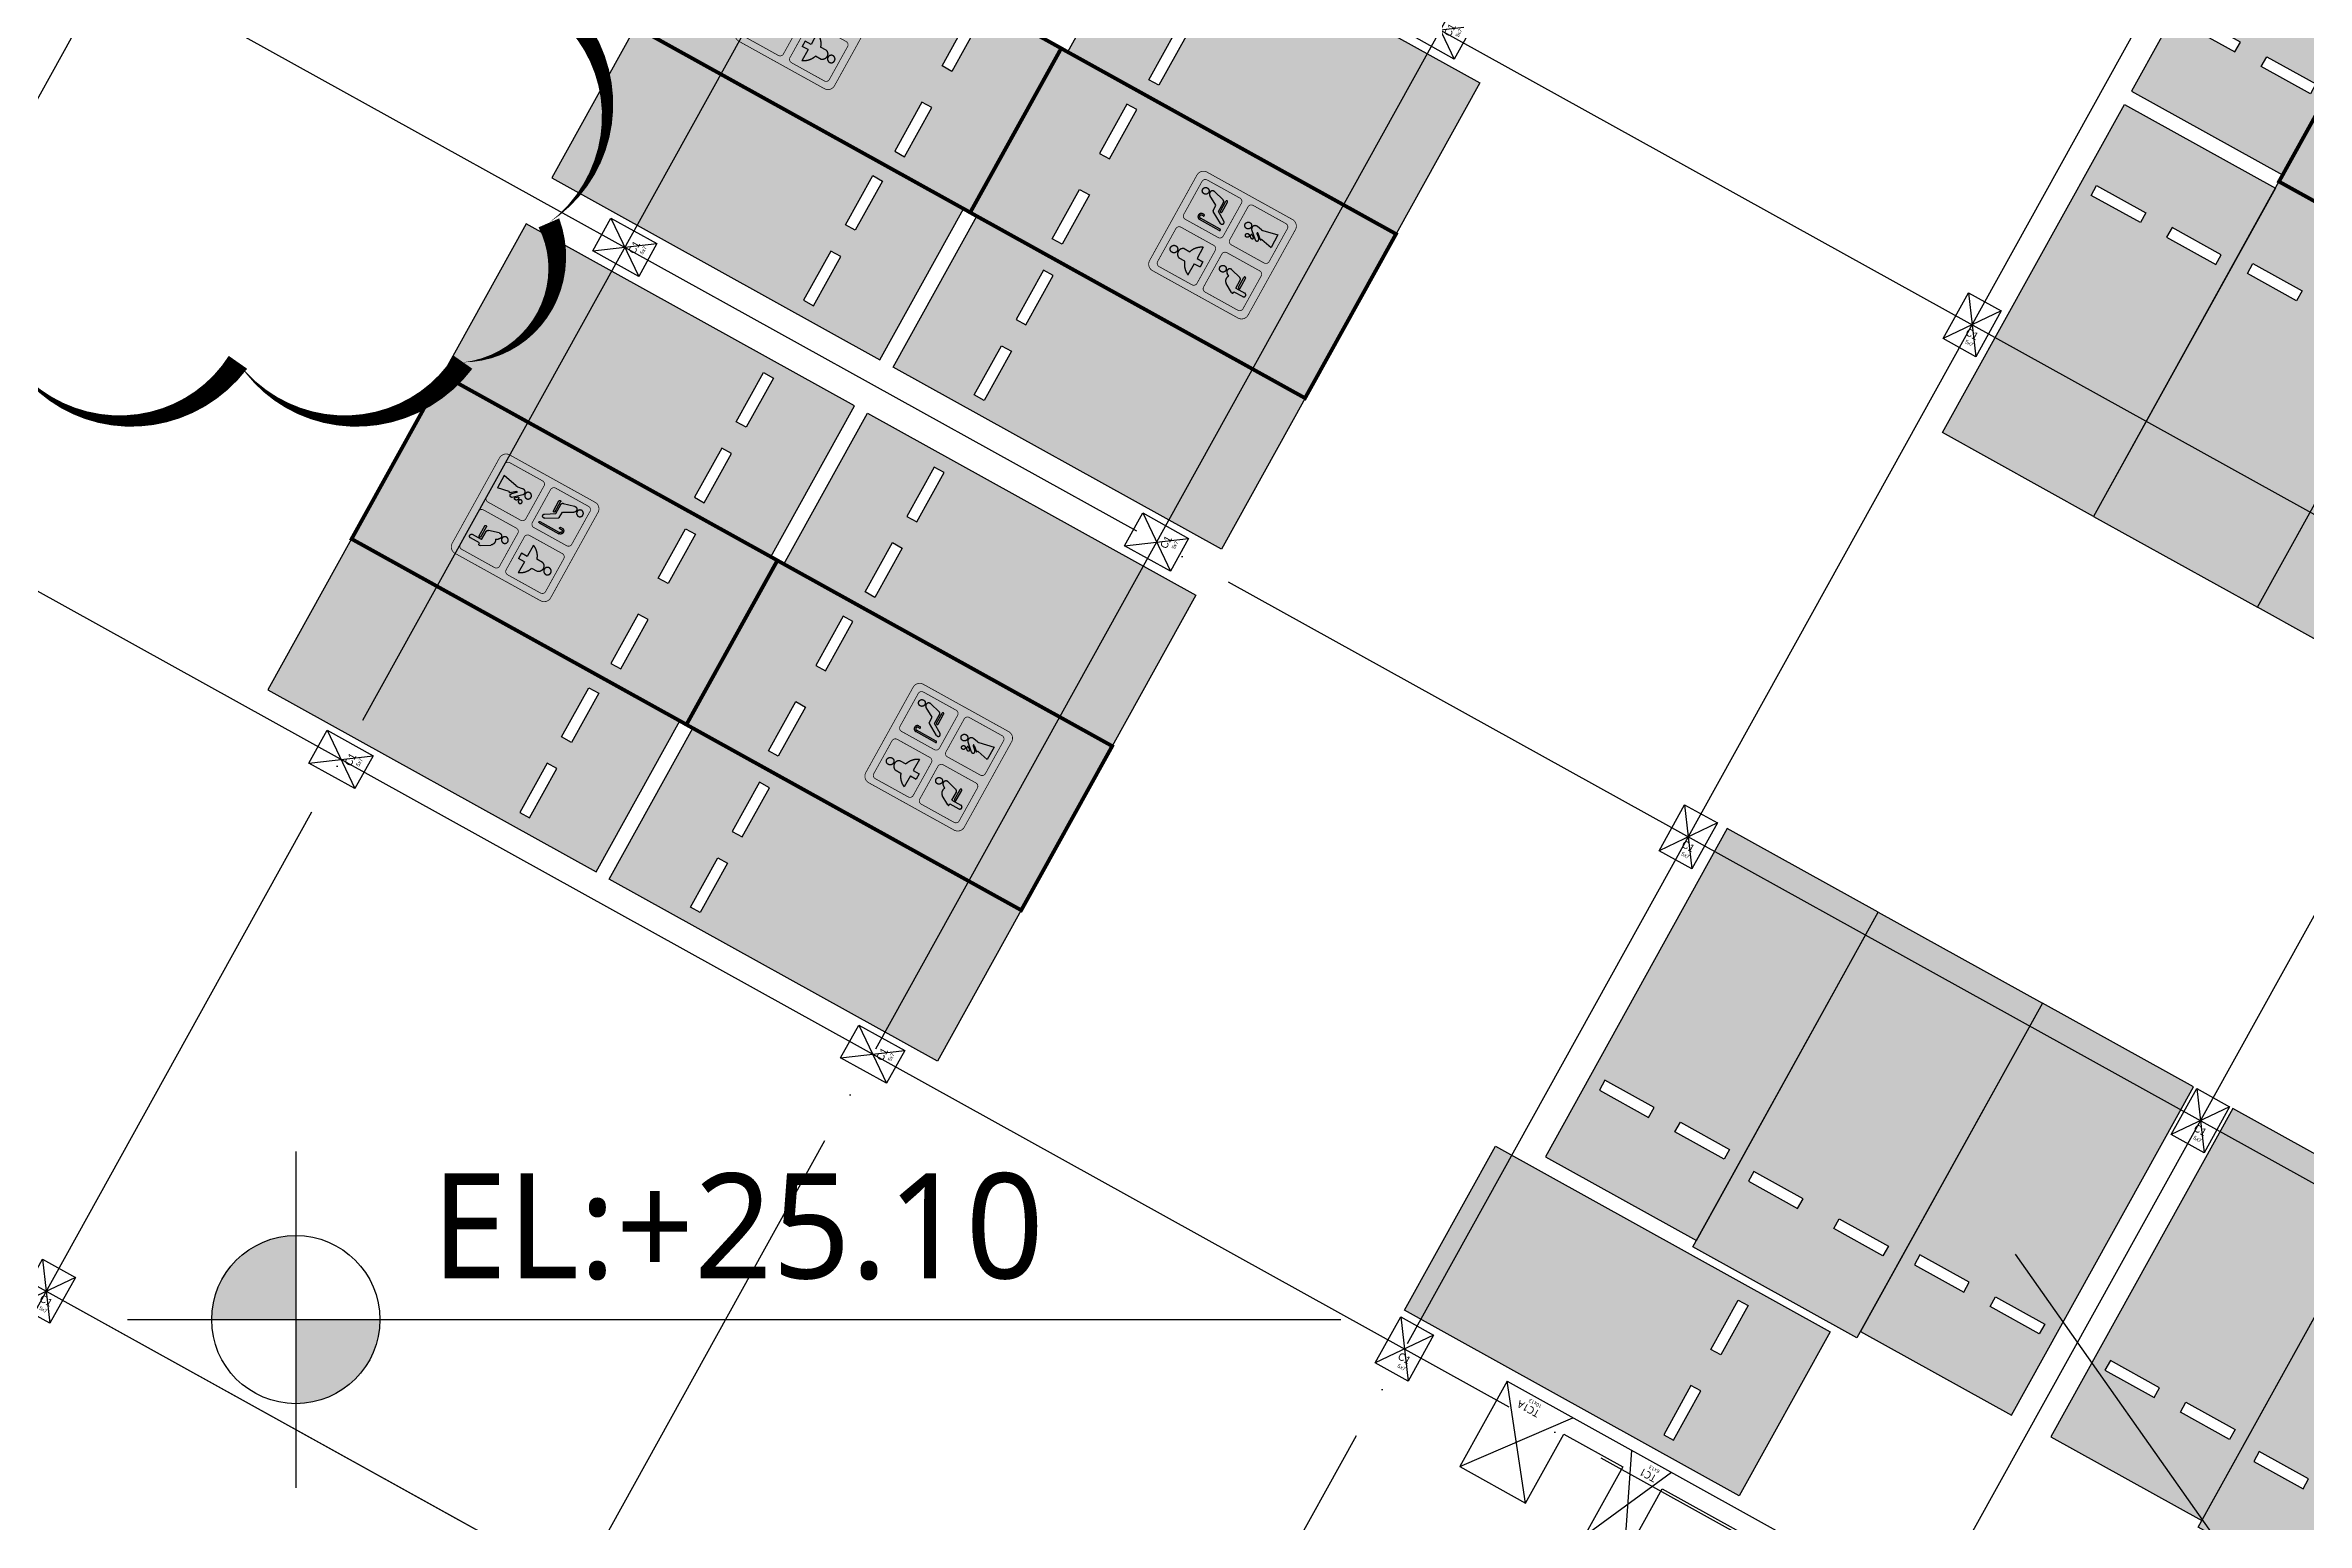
# Model space of a CAD drawing. Header units: millimetres. Extents: x -21000 to 567700, y 435000 to 850800.
# Drawn here: x 355402 to 385532, y 639728 to 659411 of the extents above; entities that cross this region are included whole.
import ezdxf
from ezdxf.xclip import XClip

# ---------------------------------------------------------------- set-up
doc = ezdxf.new("R2010")
doc.units = ezdxf.units.MM
doc.header["$LTSCALE"] = 700
doc.header["$XCLIPFRAME"] = 2
doc.linetypes.add('AB_Pbase$0$CON-107-B2F$0$HIDDEN', pattern=[9.525, 6.35, -3.175])
doc.linetypes.add('AB_Pbase$0$주차장기둥$0$CEN', pattern=[62, 60, -1, 0, -1])
doc.layers.get('0').update_dxf_attribs({"color": 2})
doc.layers.get('Defpoints').update_dxf_attribs({"color": 171})
for name, color, linetype, plot in [('AB_Pbase$0$CON-107-B2F$0$DEF', 181, 'AB_Pbase$0$CON-107-B2F$0$HIDDEN', False), ('AB_Pbase$0$CON-107-B2F$0$DEFPOINT', 247, 'Continuous', False), ('AB_Pbase$0$CON-109-B2F$0$DEFPOINT', 247, 'Continuous', False), ('AB_Pbase$0$주차장기둥$0$DEFPOINT', 247, 'Continuous', False)]:
    doc.layers.add(name, color=color, linetype=linetype, plot=plot)
for name, color, linetype in [('AB_Pbase$0$WAL', 3, 'Continuous'), ('AB_Pbase$0$주차-sol', 254, 'Continuous'), ('AB_Pbase$0$주차-여행', 221, 'Continuous'), ('AB_Pbase$0$주차-일반', 9, 'Continuous'), ('AB_Pbase$0$주차-확장', 7, 'Continuous'), ('AB_Pbase$0$주차장기둥$0$CEN_P', 244, 'AB_Pbase$0$주차장기둥$0$CEN'), ('LEVEL', 3, 'Continuous')]:
    doc.layers.add(name, color=color, linetype=linetype)
doc.styles.add('AB_Pbase$0$CON-107-B2F$0$맑은고딕', font='malgun.ttf')
doc.styles.add('AB_Pbase$0$CON-109-B2F$0$맑은고딕', font='malgun.ttf')
doc.styles.add('AB_Pbase$0$주차장기둥$0$맑은 고딕', font='')
doc.styles.add('돋움', font='malgun.ttf')
doc.styles.get('AB_Pbase$0$주차장기둥$0$맑은 고딕').set_extended_font_data('Dotum')

# ---------------------------------------------------------------- blocks, each defined once
blk = doc.blocks.new('B')
at = {"layer": 'LEVEL'}
for p, q in [((-563, 2838), (-563, -362)), ((-2163, 1238), (9382, 1238))]:
    blk.add_line(p, q, dxfattribs=at)
blk.add_circle((-563, 1238), 800, dxfattribs=at)
for points in [[(-563, 438), (-563, 2038), (237, 1238), (-1363, 1238)], [(-1363, 1238), (-563, 2038), (-1350, 1379), (-702, 2025)], [(-1350, 1379), (-702, 2025), (-1315, 1515), (-836, 1989)], [(-1315, 1515), (-836, 1989), (-1251, 1647), (-966, 1928)], [(-1251, 1647), (-966, 1928), (-1177, 1752), (-1076, 1852)], [(-563, 438), (237, 1238), (-421, 450), (225, 1099)], [(-421, 450), (225, 1099), (-286, 486), (189, 964)], [(-286, 486), (189, 964), (-154, 549), (127, 835)], [(-154, 549), (127, 835), (-49, 623), (51, 724)]]:
    blk.add_solid(points, dxfattribs=at)
blk = doc.blocks.new('AB_Pbase$0$CON-107-B2F')
for p, q in [((-250, -2700), (-250, 250)), ((-250, 250), (9881, 250)), ((3230, 0), (5030, 0)), ((5030, 0), (5030, -1430)), ((5280, -1430), (5280, 0)), ((5280, 0), (9880, 0)), ((9880, 0), (9880, -2600)), ((0, -2650), (0, 0)), ((0, 0), (2980, 0)), ((2980, 0), (2980, -770)), ((3230, -720), (3230, 0)), ((2980, -770), (3030, -770)), ((3030, -770), (3230, -720)), ((5030, -1430), (5280, -1430)), ((2980, -2650), (2980, -1880)), ((2980, -1880), (3030, -1880)), ((3030, -1880), (3230, -1930)), ((3230, -1930), (3230, -2900)), ((-9970, -2700), (-9370, -2700)), ((-9970, -12950), (-9970, -2700)), ((-9370, -2700), (-9370, -2920)), ((-8250, -2920), (-8250, -2700)), ((-8250, -2700), (-7245, -2700)), ((-7245, -2700), (-7245, -2920)), ((-6425, -2920), (-6425, -2700)), ((-4560, -2700), (-6425, -2700)), ((-4560, -2700), (-4560, -2920)), ((-1070, -2920), (-1070, -2700)), ((-1070, -2700), (-250, -2700)), ((0, -2650), (2980, -2650)), ((5030, -2550), (5030, -2850)), ((5030, -2550), (5280, -2550)), ((5280, -2550), (5280, -2600)), ((9880, -2600), (5280, -2600)), ((-9370, -2920), (-9720, -2920)), ((-9720, -2920), (-9720, -11130)), ((-7245, -2920), (-8250, -2920)), ((-4560, -2920), (-6425, -2920)), ((-225, -2920), (-1070, -2920)), ((-225, -2920), (-225, -4915)), ((3230, -2900), (-5, -2900)), ((-5, -5220), (-5, -2900)), ((5030, -2850), (9885, -2850)), ((9885, -2850), (9885, -5220)), ((10105, -3150), (10105, -4915)), ((15430, -3150), (15430, -3900)), ((16230, -3900), (16230, -3150)), ((19850, -3150), (19850, -9770)), ((15430, -3900), (16230, -3900)), ((19600, -8570), (19600, -3900)), ((-5740, -4350), (-5960, -4350)), ((-5960, -4350), (-5960, -7360)), ((-5740, -7360), (-5740, -4350)), ((15840, -4350), (15620, -4350)), ((15620, -4350), (15620, -7360)), ((15840, -7360), (15840, -4350)), ((-2100, -5135), (-2100, -4915)), ((-2100, -4915), (-225, -4915)), ((11980, -4915), (10105, -4915)), ((11980, -5135), (11980, -4915)), ((-225, -5135), (-2100, -5135)), ((-225, -5470), (-225, -5135)), ((-5, -5220), (460, -5220)), ((460, -5220), (460, -5470)), ((2340, -5220), (1680, -5220)), ((1680, -5220), (1680, -5470)), ((2340, -5220), (2340, -5630)), ((9885, -5220), (7540, -5220)), ((7540, -5220), (7540, -5630)), ((10130, -5470), (10130, -5135)), ((10130, -5135), (11980, -5135)), ((-225, -5470), (460, -5470)), ((2090, -5470), (1680, -5470)), ((2090, -5470), (2090, -5880)), ((2340, -5630), (7540, -5630)), ((7790, -5880), (7790, -5470)), ((7790, -5470), (10130, -5470)), ((4830, -5880), (2090, -5880)), ((4830, -5880), (4830, -8790)), ((7790, -5880), (5050, -5880)), ((5050, -8790), (5050, -5880)), ((-5960, -7360), (-5740, -7360)), ((15620, -7360), (15840, -7360)), ((-5740, -8420), (-5960, -8420)), ((-5960, -8420), (-5960, -11130)), ((-5740, -11350), (-5740, -8420)), ((4830, -8790), (5050, -8790)), ((-8220, -11130), (-9720, -11130)), ((-8220, -11350), (-8220, -11130)), ((-6400, -11130), (-5960, -11130)), ((-6400, -11350), (-6400, -11130)), ((-9720, -11350), (-9720, -12730)), ((-9720, -11350), (-8220, -11350)), ((-5740, -11350), (-6400, -11350)), ((-9970, -12950), (-8220, -12950)), ((-8220, -12730), (-9720, -12730)), ((-8220, -12950), (-8220, -12730)), ((-6400, -12950), (-6400, -12730)), ((-6400, -12730), (-5300, -12730)), ((-5300, -12950), (-6400, -12950)), ((-5300, -12730), (-5300, -12950)), ((19850, -12730), (19850, -13930))]:
    blk.add_line(p, q)
blk.add_lwpolyline([(-3340, -2700), (-1990, -2700), (-1990, -2920), (-3340, -2920)], close=True)
for points in [[(11870, -3150), (11870, -3900), (12670, -3900), (12670, -3150)], [(19050, -3150), (19050, -3900), (19600, -3900)], [(-1780, -9770), (-980, -9770), (-980, -8570), (-1780, -8570), (-1780, -9770)], [(1990, -9770), (2790, -9770), (2790, -8570), (1990, -8570), (1990, -9770)], [(6090, -9770), (6690, -9770), (6690, -8570), (6090, -8570), (6090, -9770)], [(9290, -9770), (9890, -9770), (9890, -8570), (9290, -8570), (9290, -9770)], [(12490, -9770), (13090, -9770), (13090, -8570), (12490, -8570), (12490, -9770)], [(15620, -9770), (16220, -9770), (16220, -8570), (15620, -8570), (15620, -9770)], [(19600, -8570), (19050, -8570), (19050, -9770)], [(19050, -9770), (19850, -9770)], [(-1780, -13930), (-980, -13930), (-980, -12730), (-1780, -12730), (-1780, -13930)], [(1990, -13930), (2790, -13930), (2790, -12730), (1990, -12730), (1990, -13930)], [(6090, -13930), (6690, -13930), (6690, -12730), (6090, -12730), (6090, -13930)], [(9290, -13930), (9890, -13930), (9890, -12730), (9290, -12730), (9290, -13930)], [(12490, -13930), (13090, -13930), (13090, -12730), (12490, -12730), (12490, -13930)], [(15620, -13930), (16220, -13930), (16220, -12730), (15620, -12730), (15620, -13930)], [(19850, -12730), (19050, -12730), (19050, -13930)], [(19050, -13930), (19850, -13930)]]:
    blk.add_lwpolyline(points)
at = {"layer": 'AB_Pbase$0$CON-107-B2F$0$DEF'}
for p, q in [((10281, -2700), (10950, -2700)), ((10950, -2700), (10950, -2920)), ((15430, -2700), (19850, -2700)), ((15430, -2700), (15430, -3150)), ((19850, -2700), (19850, -3150)), ((10950, -2920), (10105, -2920)), ((10105, -2920), (10105, -3150)), ((16230, -2920), (19050, -2920)), ((16230, -3150), (16230, -2920))]:
    blk.add_line(p, q, dxfattribs=at)
for points in [[(9881, 250), (10130, 250), (10130, -2700), (10280, -2700)], [(12670, -3150), (12670, -2700), (11870, -2700), (11870, -3150)], [(19050, -2920), (19050, -3150)]]:
    blk.add_lwpolyline(points, dxfattribs=at)
at = {"layer": 'AB_Pbase$0$CON-107-B2F$0$DEFPOINT', "color": 190}
for p, q in [((11870, -2700), (12670, -3900)), ((12670, -2700), (11870, -3900)), ((15430, -2700), (16230, -3900)), ((16230, -2700), (15430, -3900)), ((19050, -2700), (19850, -3900)), ((19850, -2700), (19050, -3900)), ((8200, -5470), (8200, -5220)), ((9470, -5470), (9470, -5220)), ((-1780, -8570), (-980, -9770)), ((-980, -8570), (-1780, -9770)), ((1990, -8570), (2790, -9770)), ((2790, -8570), (1990, -9770)), ((6090, -8570), (6690, -9770)), ((6690, -8570), (6090, -9770)), ((9290, -8570), (9890, -9770)), ((9890, -8570), (9290, -9770)), ((12490, -8570), (13090, -9770)), ((13090, -8570), (12490, -9770)), ((15620, -8570), (16220, -9770)), ((16220, -8570), (15620, -9770)), ((19050, -8570), (19850, -9770)), ((19850, -8570), (19050, -9770)), ((-1780, -12730), (-980, -13930)), ((-980, -12730), (-1780, -13930)), ((1990, -12730), (2790, -13930)), ((2790, -12730), (1990, -13930)), ((6090, -12730), (6690, -13930)), ((6690, -12730), (6090, -13930)), ((9290, -12730), (9890, -13930)), ((9890, -12730), (9290, -13930)), ((12490, -12730), (13090, -13930)), ((13090, -12730), (12490, -13930)), ((15620, -12730), (16220, -13930)), ((16220, -12730), (15620, -13930)), ((19050, -12730), (19850, -13930)), ((19850, -12730), (19050, -13930))]:
    blk.add_line(p, q, dxfattribs=at)
at = {"layer": 'AB_Pbase$0$CON-107-B2F$0$DEFPOINT', "color": 6, "style": 'AB_Pbase$0$CON-107-B2F$0$맑은고딕'}
for s, height, p in [('8x12', 50, (11971, -3848)), ('PC1', 100, (11971, -3771)), ('8x12', 50, (15531, -3848)), ('PC1', 100, (15531, -3771)), ('8x12', 50, (19151, -3848)), ('PC1', 100, (19151, -3771)), ('TC2', 100, (-1505, -9641)), ('TC1A', 100, (2265, -9641)), ('TC1', 100, (6277, -9641)), ('TC1', 100, (9477, -9641)), ('TC1', 100, (12677, -9641)), ('TC1', 100, (15807, -9641)), ('TC2', 100, (19325, -9641)), ('8x12', 50, (-1479, -9718)), ('8x12', 50, (2291, -9718)), ('6x12', 50, (6292, -9718)), ('6x12', 50, (9492, -9718)), ('6x12', 50, (12692, -9718)), ('6x12', 50, (15822, -9718)), ('8x12', 50, (19351, -9718)), ('TC2', 100, (-1505, -13801)), ('8x12', 50, (-1479, -13878)), ('TC1A', 100, (2265, -13801)), ('8x12', 50, (2291, -13878)), ('TC1', 100, (6277, -13801)), ('6x12', 50, (6292, -13878)), ('TC1', 100, (9477, -13801)), ('6x12', 50, (9492, -13878)), ('TC1', 100, (12677, -13801)), ('6x12', 50, (12692, -13878)), ('TC1', 100, (15807, -13801)), ('6x12', 50, (15822, -13878)), ('TC2', 100, (19325, -13801)), ('6x12', 50, (19351, -13878)), ('8x12', 50, (19351, -13878))]:
    blk.add_text(s, height=height, rotation=360, dxfattribs=at).set_placement(p)
blk = doc.blocks.new('AB_Pbase$0$CON-107-B1F')
blk.add_blockref('AB_Pbase$0$CON-107-B2F', (0, 0))
blk = doc.blocks.new('AB_Pbase$0$CON-109-B2F')
for p, q in [((26505, -6500), (26505, -17370)), ((26255, -7500), (26255, -8400)), ((26255, -9000), (26255, -11360))]:
    blk.add_line(p, q)
for points in [[(26505, -6500), (25205, -6500), (25205, -7500), (26255, -7500)], [(26255, -8400), (25205, -8400), (25205, -9000), (26255, -9000)]]:
    blk.add_lwpolyline(points)
at = {"layer": 'AB_Pbase$0$CON-109-B2F$0$DEFPOINT', "color": 190}
for p, q in [((25205, -7500), (26505, -6500)), ((25205, -6500), (26505, -7500)), ((25205, -9000), (26505, -8400)), ((25205, -8400), (26505, -9000))]:
    blk.add_line(p, q, dxfattribs=at)
at = {"layer": 'AB_Pbase$0$CON-109-B2F$0$DEFPOINT', "color": 6, "style": 'AB_Pbase$0$CON-109-B2F$0$맑은고딕'}
for s, height, p in [('TC1A', 100, (26370, -7078)), ('10x13', 50, (26453, -7063)), ('TC1', 100, (26370, -8860)), ('6x13', 50, (26453, -8856))]:
    blk.add_text(s, height=height, rotation=90, dxfattribs=at).set_placement(p)
blk = doc.blocks.new('AB_Pbase$0$CON-109-B1F')
at = {"rotation": 360}
blk.add_blockref('AB_Pbase$0$CON-109-B2F', (0, 0), dxfattribs=at)
blk = doc.blocks.new('AB_Pbase$0$지하1층 동골조')
for name, p, rotation in [('AB_Pbase$0$CON-107-B1F', (200969, 33725), 60.99999813643144), ('AB_Pbase$0$CON-109-B1F', (209400, -18383), 60.99999813640894)]:
    blk.add_blockref(name, p, dxfattribs=dict(rotation=rotation))
blk = doc.blocks.new('AB_Pbase$0$주차장기둥$0$cen 2bl 지하')
at = {"layer": 'AB_Pbase$0$주차장기둥$0$CEN_P', "color": 5}
for p, q in [((13814, 127832), (13814, 259163)), ((21614, 128082), (21614, 259134)), ((29714, 127566), (29714, 259104)), ((37814, 127566), (37814, 259074)), ((45614, 127566), (45614, 259045)), ((16870, 186483), (119274, 186483)), ((-12594, 178683), (119274, 178683)), ((-132796, 170883), (119274, 170883)), ((-132796, 162783), (119274, 162783)), ((-57008, 162783), (119274, 162783))]:
    blk.add_line(p, q, dxfattribs=at)
at = {"layer": 'AB_Pbase$0$주차장기둥$0$CEN_P'}
blk.add_line((74809, 161198), (44322, 175932), dxfattribs=at)
blk = doc.blocks.new('AB_Pbase$0$주차장기둥$0$p기둥 5x7')
blk.add_lwpolyline([(-250, 350), (250, 350), (250, -350), (-250, -350)], close=True)
at = {"layer": 'AB_Pbase$0$주차장기둥$0$DEFPOINT'}
for p, q in [((250, 350), (-250, -350)), ((-250, 350), (250, -350))]:
    blk.add_line(p, q, dxfattribs=at)
at = {"layer": 'AB_Pbase$0$주차장기둥$0$DEFPOINT', "color": 6, "style": 'AB_Pbase$0$주차장기둥$0$맑은 고딕'}
for s, height, p in [('C1', 100, (-24, -160)), ('5x7', 50, (29, -259))]:
    blk.add_text(s, height=height, rotation=0, dxfattribs=at).set_placement(p)
blk = doc.blocks.new('AB_Pbase$0$주차장기둥')
for name, p, rotation in [('AB_Pbase$0$주차장기둥$0$cen 2bl 지하', (36992, -11667), 1.99999810188403), ('AB_Pbase$0$주차장기둥$0$p기둥 5x7', (68275, 176022), 1.999998101885243), ('AB_Pbase$0$주차장기둥$0$p기둥 5x7', (60180, 175740), 91.99999810188433), ('AB_Pbase$0$주차장기둥$0$p기둥 5x7', (76342, 168499), 1.999998101885243), ('AB_Pbase$0$주차장기둥$0$p기둥 5x7', (68547, 168227), 1.999998101885243), ('AB_Pbase$0$주차장기둥$0$p기둥 5x7', (60452, 167944), 91.99999810188433), ('AB_Pbase$0$주차장기둥$0$p기둥 5x7', (52357, 167662), 91.99999810188433), ('AB_Pbase$0$주차장기둥$0$p기둥 5x7', (68819, 160432), 1.99999810188535), ('AB_Pbase$0$주차장기둥$0$p기둥 5x7', (60724, 160149), 91.99999810188433), ('AB_Pbase$0$주차장기둥$0$p기둥 5x7', (52629, 159866), 91.99999810188433), ('AB_Pbase$0$주차장기둥$0$p기둥 5x7', (52912, 151771), 1.999998101888658)]:
    blk.add_blockref(name, p, dxfattribs=dict(rotation=rotation))
blk = doc.blocks.new('AB_Pbase$0$주차일반')
at = {"layer": 'AB_Pbase$0$주차-sol'}
h = blk.add_hatch(color=254, dxfattribs=at)
h.dxf.hatch_style = 1
h.paths.add_polyline_path([(0, 0), (-2300, 0), (-2300, -5000), (0, -5000)])
h.paths.add_polyline_path([(-200, -3725), (-200, -3875), (-950, -3875), (-950, -3725)], flags=16)
h.paths.add_polyline_path([(-1350, -3725), (-1350, -3875), (-2100, -3875), (-2100, -3725)], flags=16)
at = {"layer": 'AB_Pbase$0$주차-일반', "color": 6}
for points in [[(0, 0), (0, -5000), (-2300, -5000), (-2300, 0)], [(-1350, -3875), (-1350, -3725), (-2100, -3725), (-2100, -3875)], [(-950, -3875), (-950, -3725), (-200, -3725), (-200, -3875)]]:
    blk.add_lwpolyline(points, close=True, dxfattribs=at)
blk = doc.blocks.new('AB_Pbase$0$AB_Pbase-C1BCB056C')
at = {"layer": 'AB_Pbase$0$주차-여행'}
h = blk.add_hatch(color=170, dxfattribs=at)
h.dxf.hatch_style = 1
edge = h.paths.add_edge_path()
edge.add_line((105, 5), (1405, 5))
edge.add_arc((1405, 105), 100, 270, 360)
edge.add_line((1505, 105), (1505, 1405))
edge.add_arc((1405, 1405), 100, 0, 90)
edge.add_line((1405, 1505), (105, 1505))
edge.add_arc((105, 1405), 100, 90, 180)
edge.add_line((5, 1405), (5, 105))
edge.add_arc((105, 105), 100, 180, 270)
h = blk.add_hatch(color=255, dxfattribs=at)
h.dxf.hatch_style = 1
h.paths.add_polyline_path([(465, 1094), (465, 1180, 0.714286), (325, 1180), (325, 1094, 0.219224), (185, 965), (355, 965), (355, 875), (435, 875), (435, 965), (605, 965, 0.219224)])
h.paths.add_polyline_path([(445, 1295, 1), (345, 1295, 1)])
h.paths.add_polyline_path([(905, 1187), (905, 887, 1), (925, 887), (925, 1187, -1), (970, 1187), (970, 1167, 1), (990, 1167), (990, 1187, 1)])
h.paths.add_polyline_path([(1323, 1301, 1), (1233, 1301, 1)])
h.paths.add_polyline_path([(1326, 1193, 0.878579), (1252, 1222), (1178, 1090), (1094, 1086, 0.258599), (1086, 1081), (994, 920, 0.979199), (1041, 893), (1120, 1020), (1258, 1020, 0.342105), (1287, 1042)])
h.paths.add_polyline_path([(1288, 1000), (1138, 1000, 1), (1138, 975), (1288, 975, 1)], flags=17)
h.paths.add_polyline_path([(437, 598, 1), (527, 598, 1)])
h.paths.add_polyline_path([(528, 486, 0.88788), (453, 517), (433, 482, 0.415611), (332, 466), (259, 343, 0.192889), (258, 335, 0.480795), (267, 323), (285, 323), (285, 186, 1), (340, 186), (340, 323), (460, 323, 0.335846), (488, 345)])
h.paths.add_polyline_path([(516, 297), (366, 297, 1), (366, 272), (516, 272, 1)], flags=17)
h.paths.add_polyline_path([(1053, 529, 1), (1002, 529, 1)])
h.paths.add_polyline_path([(1071, 480, 1.194973), (1032, 437)])
h.paths.add_polyline_path([(1196, 466, 0.70337), (1123, 516), (1027, 409, 1), (1064, 375), (1111, 428, -1), (1122, 418), (1063, 351, 0.482877), (1064, 343), (1073, 339, -0.332101), (1075, 333), (1040, 174), (1231, 174), (1185, 381, -0.096684), (1185, 402)])
h.paths.add_polyline_path([(1194, 582, 1), (1104, 582, 1)])
at = {"layer": 'AB_Pbase$0$주차-여행', "color": 255}
for p, q in [((1178, 1090), (1252, 1222)), ((355, 965), (185, 965)), ((325, 1180), (325, 1094)), ((355, 965), (355, 875)), ((605, 965), (435, 965)), ((435, 965), (435, 875)), ((465, 1180), (465, 1094)), ((905, 887), (905, 1187)), ((925, 887), (925, 1187)), ((970, 1167), (970, 1187)), ((990, 1167), (990, 1187)), ((994, 920), (1086, 1081)), ((1041, 893), (1120, 1020)), ((1094, 1086), (1178, 1090)), ((1120, 1020), (1258, 1020)), ((1138, 1000), (1288, 1000)), ((1138, 975), (1288, 975)), ((1287, 1042), (1326, 1193)), ((435, 875), (355, 875)), ((257, 333), (257, 338)), ((259, 343), (332, 466)), ((267, 323), (285, 323)), ((285, 323), (285, 186)), ((340, 323), (460, 323)), ((340, 323), (340, 186)), ((433, 482), (453, 517)), ((528, 486), (488, 345)), ((1123, 516), (1027, 409)), ((1071, 480), (1032, 437)), ((1075, 333), (1040, 174)), ((1122, 418), (1063, 351)), ((1111, 428), (1064, 375)), ((1073, 339), (1064, 343)), ((1185, 402), (1196, 466)), ((1185, 381), (1231, 174)), ((366, 297), (516, 297)), ((366, 272), (516, 272)), ((1231, 174), (1040, 174))]:
    blk.add_line(p, q, dxfattribs=at)
at = {"layer": 'AB_Pbase$0$주차-여행', "color": 255, "const_width": 10}
for points in [[(105, 5), (1405, 5, 0.414214), (1505, 105), (1505, 1405, 0.414214), (1405, 1505), (105, 1505, 0.414214), (5, 1405), (5, 105, 0.414214)], [(145, 805), (645, 805, 0.414214), (695, 855), (695, 1355, 0.414214), (645, 1405), (145, 1405, 0.414214), (95, 1355), (95, 855, 0.414214)], [(865, 805), (1365, 805, 0.414214), (1415, 855), (1415, 1355, 0.414214), (1365, 1405), (865, 1405, 0.414214), (815, 1355), (815, 855, 0.414214)], [(145, 105), (645, 105, 0.414214), (695, 155), (695, 655, 0.414214), (645, 705), (145, 705, 0.414214), (95, 655), (95, 155, 0.414214)], [(865, 105), (1365, 105, 0.414214), (1415, 155), (1415, 655, 0.414214), (1365, 705), (865, 705, 0.414214), (815, 655), (815, 155, 0.414214)]]:
    blk.add_lwpolyline(points, format="xyb", close=True, dxfattribs=at)
at = {"layer": 'AB_Pbase$0$주차-여행', "color": 255}
for centre, radius in [((395, 1295), 50), ((1278, 1301), 45), ((482, 598), 45), ((1149, 582), 45), ((1028, 529), 25.7)]:
    blk.add_circle(centre, radius, dxfattribs=at)
for centre, radius, start, end in [((395, 1156), 74, 18.9246, 161.0754), ((948, 1187), 42.5, 0, 180), ((948, 1187), 22.5, 0, 180), ((1287, 1203), 40, 345.5444, 150.7519), ((395, 877), 227, 107.9202, 157.3801), ((395, 877), 227, 22.6199, 72.0798), ((980, 1167), 10, 180, 0), ((1018, 907), 27, 150.4282, 328.0196), ((1094, 1076), 10, 92.4323, 150.4282), ((1138, 987), 12.5, 90, 270), ((1258, 1050), 30, 270, 345.5444), ((1288, 987), 12.5, 270, 90), ((915, 887), 10, 180, 0), ((267, 338), 10, 149.0416, 180), ((267, 333), 10, 180, 270), ((391, 424), 72.3, 54.3449, 144.618), ((489, 497), 41, 344.2578, 150.6627), ((460, 353), 30, 270, 344.2578), ((1048, 462), 29, 37.898, 238.2024), ((1046, 392), 25, 138.0502, 318.0502), ((1066, 348), 5, 138.0502, 241.1496), ((1070, 334), 5, 347.664, 61.1496), ((1117, 423), 7.5, 318.0502, 138.0502), ((1151, 478), 46.8, 345.409, 125.8947), ((1239, 393), 55, 170.2464, 192.336), ((312, 186), 27.5, 180, 0), ((366, 284), 12.5, 90, 270), ((516, 284), 12.5, 270, 90)]:
    blk.add_arc(centre, radius, start, end, dxfattribs=at)
blk = doc.blocks.new('AB_Pbase$0$AB_Pbase-여행주차_')
at = {"layer": 'AB_Pbase$0$주차-sol'}
h = blk.add_hatch(color=252, dxfattribs=at)
h.paths.add_polyline_path([(54378012, -70102334), (54378012, -70097234), (54375512, -70097234), (54375512, -70102334)])
h.paths.add_polyline_path([(54377037, -70098359), (54377037, -70098509), (54377787, -70098509), (54377787, -70098359)], flags=16)
h.paths.add_polyline_path([(54376487, -70098359), (54376487, -70098509), (54375737, -70098509), (54375737, -70098359)], flags=16)
at = {"layer": 'AB_Pbase$0$주차-여행', "const_width": 50}
blk.add_lwpolyline([(54378012, -70102334), (54378012, -70097234), (54375512, -70097234), (54375512, -70102334)], close=True, dxfattribs=at)
at = {"layer": 'AB_Pbase$0$주차-여행', "color": 5, "ltscale": 600}
for points in [[(54376487, -70098359), (54376487, -70098509), (54375737, -70098509), (54375737, -70098359)], [(54377037, -70098359), (54377037, -70098509), (54377787, -70098509), (54377787, -70098359)]]:
    blk.add_lwpolyline(points, close=True, dxfattribs=at)
at = {"layer": 'AB_Pbase$0$주차-여행', "xscale": 1.000000000002362, "yscale": 1.000000000002362, "zscale": 1.000000000002362}
blk.add_blockref('AB_Pbase$0$AB_Pbase-C1BCB056C', (54376007, -70101139), dxfattribs=at)
blk = doc.blocks.new('AB_Pbase$0$주차확장')
at = {"layer": 'AB_Pbase$0$주차-sol'}
h = blk.add_hatch(color=252, dxfattribs=at)
h.paths.add_polyline_path([(1525, -3825), (2275, -3825), (2275, -3975), (1525, -3975)], flags=16)
edge = h.paths.add_edge_path()
edge.add_line((0, -5100), (2500, -5100))
edge.add_line((2500, -5100), (2500, 0))
edge.add_line((2500, 0), (0, 0))
edge.add_line((0, 0), (0, -5100))
h.paths.add_polyline_path([(225, -3975), (225, -3825), (975, -3825), (975, -3975)])
at = {"layer": 'AB_Pbase$0$주차-확장'}
blk.add_lwpolyline([(0, 0), (0, -5100), (2500, -5100), (2500, 0)], close=True, dxfattribs=at)
at = {"layer": 'AB_Pbase$0$주차-확장', "ltscale": 600}
for points in [[(975, -3975), (975, -3825), (225, -3825), (225, -3975)], [(1525, -3975), (1525, -3825), (2275, -3825), (2275, -3975)]]:
    blk.add_lwpolyline(points, close=True, dxfattribs=at)
blk = doc.blocks.new('AB_Pbase$0$pppaaa_1_1')
at = {"layer": 'AB_Pbase$0$주차-여행'}
for p, rotation in [((13961422, -87013812), 150.9999951359076), ((-87302469, -12916891), 60.99999513590788), ((-87306250, -12923713), 60.99999513590788)]:
    blk.add_blockref('AB_Pbase$0$AB_Pbase-여행주차_', p, dxfattribs=dict(at, rotation=rotation))
at = {"layer": 'AB_Pbase$0$주차-여행', "xscale": -1, "rotation": 240.9999954310668}
for p in [(35314370, -80884527), (35310589, -80891349)]:
    blk.add_blockref('AB_Pbase$0$AB_Pbase-여행주차_', p, dxfattribs=at)
at = {"layer": 'AB_Pbase$0$주차-일반', "xscale": -1}
for p, rotation in [((385623, 663171), 331.0000115672724), ((362150, 657644), 60.99999513566093), ((360696, 655020), 60.99999513566093), ((358369, 650822), 60.99999513566093), ((377812, 648978), 331.0000115672724), ((382010, 646651), 331.0000115672724), ((382010, 646651), 331.0000115672724), ((384546, 645245), 331.0000115672724)]:
    blk.add_blockref('AB_Pbase$0$주차일반', p, dxfattribs=dict(at, rotation=rotation))
at = {"layer": 'AB_Pbase$0$주차-일반'}
for p, rotation in [((373399, 656897), 240.9999951356614), ((380678, 654250), 150.9999787040223), ((371072, 652699), 240.9999951356614), ((384876, 651923), 150.9999787040223), ((369617, 650075), 240.9999951356614), ((367290, 645877), 240.9999951356614)]:
    blk.add_blockref('AB_Pbase$0$주차일반', p, dxfattribs=dict(at, rotation=rotation))
at = {"layer": 'AB_Pbase$0$주차-확장', "rotation": 150.9999787040223}
blk.add_blockref('AB_Pbase$0$주차확장', (384876, 651923), dxfattribs=at)
at = {"layer": 'AB_Pbase$0$주차-확장', "xscale": -1}
for p, rotation in [((382010, 646651), 331.0000115672724), ((374722, 644745), 61.0000115672726), ((388744, 642918), 331.0000115672724)]:
    blk.add_blockref('AB_Pbase$0$주차확장', p, dxfattribs=dict(at, rotation=rotation))
blk = doc.blocks.new('AB_Pbase')
for name, p, rotation in [('AB_Pbase$0$주차장기둥', (231893, 539971), 329.0000000345588), ('AB_Pbase$0$지하1층 동골조', (146945, 639965), 359.9999999999994)]:
    blk.add_blockref(name, p, dxfattribs=dict(rotation=rotation))
at = {"layer": 'AB_Pbase$0$WAL'}
ref = blk.add_blockref('AB_Pbase$0$pppaaa_1_1', (0, 0), dxfattribs=dict(at, rotation=359.9999999999999))
XClip(ref).set_block_clipping_path([(-396188.9384898804, 0.0133324571), (493845.7278262604, 839949.4046300659)])

msp = doc.modelspace()

# ---------------------------------------------------------------- block references
ref = msp.add_blockref('AB_Pbase', (0, 0))
XClip(ref).set_block_clipping_path([(-0.000000015, 445500.0000000148), (493845.7187941075, 839949.3912975936)])

# ---------------------------------------------------------------- next in the draw order: linework, layer by layer
at = {"layer": 'Defpoints', "elevation": 0}
msp.add_lwpolyline([(354970, 655187, 0, 300, 0.520567), (357970, 655187, 0, 300, 0.520567), (360970, 655187, 0, 300, 0.520567), (362112, 657045, 0, 300, 0.520567), (362112, 660045, 0, 300, 0.520567), (361188, 662122, 0, 300, 0.520567), (358188, 662122, 0, 300, 0.520567), (355188, 662122, 0, 300, 0.520567), (354970, 659340, 0, 300, 0.520567)], format="xyseb", close=True, dxfattribs=at)

# ---------------------------------------------------------------- next in the draw order: block references
at = {"xscale": 1.399999999999999, "yscale": 1.399999999999999, "zscale": 1.399999999999999}
msp.add_blockref('B', (359528, 640701), dxfattribs=at)

# ---------------------------------------------------------------- next in the draw order: texts
at = {"layer": 'LEVEL', "style": '돋움'}
msp.add_text('EL:+25.10', height=1400, dxfattribs=at).set_placement((360545, 642983))

doc.saveas('drawing.dxf')
